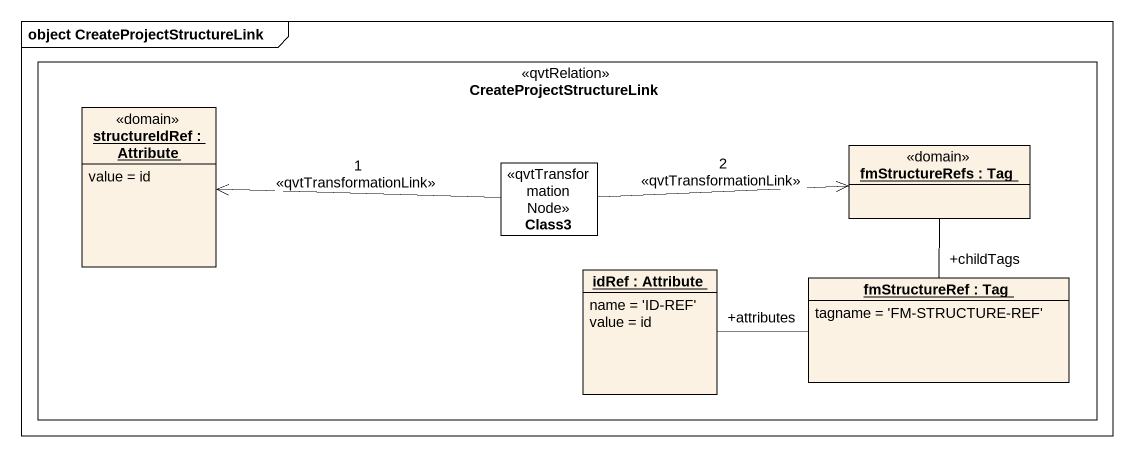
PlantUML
@startuml
mainframe object CreateProjectStructureLink
hide circle
hide empty members
rectangle CreateProjectStructureLink <<qvtRelation>> #FFFFFF {
  object "structureIdRef : Attribute" as structureIdRef <<domain>> {
    value = id
  }
  class Class3 <<qvtTransformationNode>> #FFFFFF
  object "fmStructureRefs : Tag" as fmStructureRefs <<domain>>
  object "idRef : Attribute" as idRef {
    name = 'ID-REF'
    value = id
  }
  object "fmStructureRef : Tag" as fmStructureRef {
    tagname = 'FM-STRUCTURE-REF'
  }
}
Class3 -left-> structureIdRef : 1\n<<qvtTransformationLink>>
Class3 -right-> fmStructureRefs : 2\n<<qvtTransformationLink>>
fmStructureRefs -- "+childTags" fmStructureRef
fmStructureRef -left- "+attributes" idRef
@enduml
